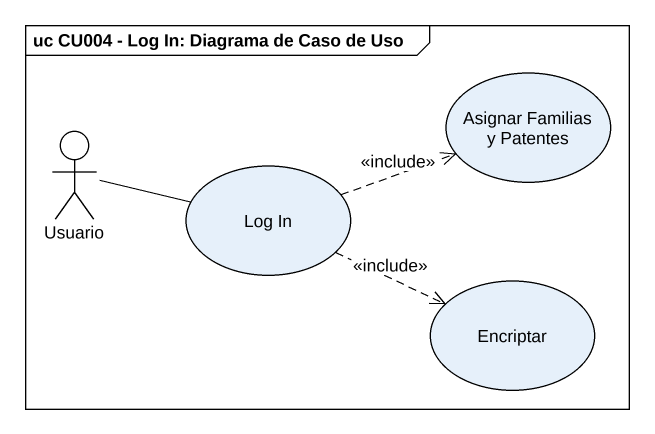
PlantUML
@startuml
mainframe uc CU004 - Log In: Diagrama de Caso de Uso
actor Usuario
usecase "Asignar Familias y Patentes" as Asignar_Familias_y_Patentes
usecase "Log In" as Log_In
usecase Encriptar
Usuario -right- Log_In
Log_In .right.> Asignar_Familias_y_Patentes : <<include>>
Log_In .right.> Encriptar : <<include>>
@enduml
